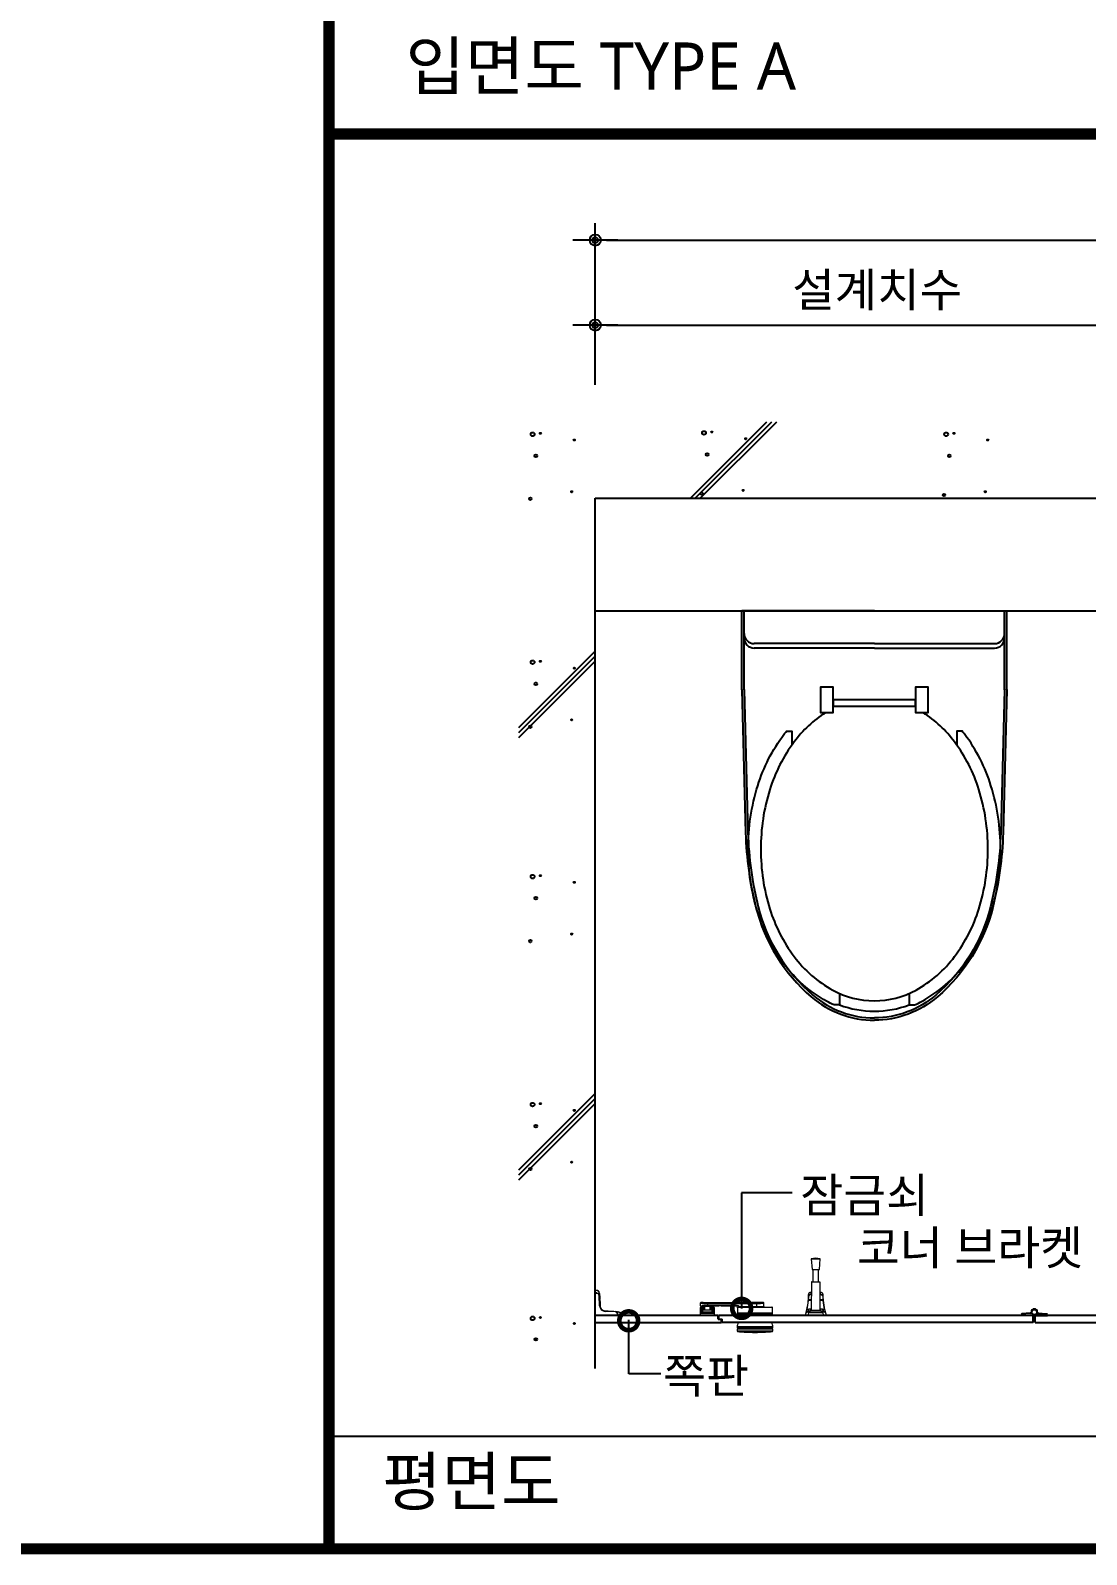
# Model space of a CAD drawing. Extents: x -256 to 8104, y -176 to 5714.
# Drawn here: x 2219 to 3156, y 2764 to 4116 of the extents above; entities that cross this region are included whole.
import ezdxf
from ezdxf.enums import TextEntityAlignment as Align

# ---------------------------------------------------------------- set-up
doc = ezdxf.new("R2010")
doc.units = 0
doc.header["$LTSCALE"] = 30
doc.layers.get('0').update_dxf_attribs({"linetype": 'CONTINUOUS'})
doc.layers.get('DEFPOINTS').update_dxf_attribs({"linetype": 'CONTINUOUS'})
for name, color, linetype in [('0_toilet', 6, 'CONTINUOUS'), ('DIM', 7, 'CONTINUOUS'), ('HAT', 8, 'CONTINUOUS'), ('TIT', 3, 'CONTINUOUS'), ('경첩', 4, 'CONTINUOUS'), ('문자', 3, 'CONTINUOUS'), ('부자재', 4, 'CONTINUOUS'), ('옷걸이', 4, 'CONTINUOUS'), ('잠금쇠(회전형)', 4, 'CONTINUOUS'), ('치수', 1, 'CONTINUOUS'), ('해치', 8, 'CONTINUOUS')]:
    doc.layers.add(name, color=color, linetype=linetype)
doc.styles.add('돋움', font='malgun.ttf')
doc.dimstyles.new('10', dxfattribs={"dimscale": 10, "dimtxt": 3, "dimasz": 1, "dimexe": 1.5, "dimexo": 2, "dimgap": 1, "dimtad": 1, "dimdec": 0, "dimlunit": 6, "dimtxsty": '돋움', "dimblk": 'DIMDOT', "dimcen": -1, "dimdle": 1.5, "dimclrt": 3, "dimazin": 3, "dimtfac": 1, "dimtdec": 0, "dimtix": 1, "dimtmove": 2, "dimatfit": 3, "dimldrblk": 'DIMDOT', "dimarcsym": 0})

# ---------------------------------------------------------------- blocks, each defined once
blk = doc.blocks.new('_DOTSMALL')
at = {"color": 0, "linetype": 'ByBlock', "const_width": 0.5}
blk.add_lwpolyline([(-0.0625, 0, 1), (0.0625, 0, 1)], format="xyb", close=True, dxfattribs=at)
blk = doc.blocks.new('A$C63EC304E')
at = {"layer": '치수', "color": 1, "xscale": 2.5, "yscale": 2.5, "zscale": 2.5, "rotation": 234.3098741996962}
blk.add_blockref('_DOTSMALL', (0.31, 0.31), dxfattribs=at)
blk = doc.blocks.new('A$C2BC9653E')
at = {"layer": '치수', "xscale": 0.3333333333333333, "yscale": 0.3333333333333333, "zscale": 0.3333333333333333}
blk.add_blockref('A$C63EC304E', (0, 0), dxfattribs=at)
blk = doc.blocks.new('A$C7FC71301')
at = {"layer": '치수', "rotation": 180}
blk.add_blockref('A$C2BC9653E', (0.208, 0.208), dxfattribs=at)
blk = doc.blocks.new('A$C4A20372B')
at = {"layer": '치수'}
blk.add_blockref('A$C7FC71301', (0, 0), dxfattribs=at)
blk = doc.blocks.new('A$C566469F5')
at = {"layer": '치수'}
blk.add_blockref('A$C4A20372B', (0, 0), dxfattribs=at)
blk = doc.blocks.new('A$C7E317CD4')
at = {"layer": '해치', "xscale": 2, "yscale": 2, "zscale": 2}
blk.add_blockref('A$C566469F5', (0, 0), dxfattribs=at)
blk = doc.blocks.new('A$C601D7F27')
at = {"layer": '치수'}
blk.add_blockref('A$C7E317CD4', (0, 0), dxfattribs=at)
blk = doc.blocks.new('A$C38802C08')
at = {"layer": '치수'}
blk.add_blockref('A$C601D7F27', (0, 0), dxfattribs=at)
blk = doc.blocks.new('DIMDOT')
at = {"linetype": 'Continuous'}
blk.add_line((-2, 0), (2, 0), dxfattribs=at)
for radius in [0.5, 0.25]:
    blk.add_circle((0, 0), radius, dxfattribs=at)
blk = doc.blocks.new('*D482')
at = {"layer": 'DEFPOINTS', "color": 0}
for p in [(178946.5, 9366.3), (177446.5, 9217.8), (178946.5, 9217.8)]:
    blk.add_point(p, dxfattribs=at)
at = {"layer": 'DIM', "color": 0, "lineweight": -2, "ltscale": 10}
for p, q in [((177446.5, 9237.8), (177446.5, 9381.3)), ((178946.5, 9237.8), (178946.5, 9381.3)), ((177456.5, 9366.3), (178936.5, 9366.3))]:
    blk.add_line(p, q, dxfattribs=at)
at = {"layer": 'DIM', "color": 0, "lineweight": -2, "xscale": 10, "yscale": 10, "zscale": 10, "rotation": 180}
blk.add_blockref('DIMDOT', (177446.5, 9366.3), dxfattribs=at)
at = {"layer": 'DIM', "color": 0, "lineweight": -2, "xscale": 10, "yscale": 10, "zscale": 10}
blk.add_blockref('DIMDOT', (178946.5, 9366.3), dxfattribs=at)
at = {"layer": 'DIM', "color": 3, "insert": (178196.5, 9395.9), "char_height": 30, "attachment_point": 5, "style": '돋움'}
blk.add_mtext('설계치수', dxfattribs=at)
blk = doc.blocks.new('*D484')
at = {"layer": 'DEFPOINTS', "color": 0}
for p in [(177946.5, 9290.9), (177446.5, 9217.8), (177946.5, 9217.8)]:
    blk.add_point(p, dxfattribs=at)
at = {"layer": 'DIM', "color": 0, "lineweight": -2, "ltscale": 10}
for p, q in [((177446.5, 9237.8), (177446.5, 9305.9)), ((177946.5, 9237.8), (177946.5, 9305.9)), ((177456.5, 9290.9), (177936.5, 9290.9))]:
    blk.add_line(p, q, dxfattribs=at)
at = {"layer": 'DIM', "color": 0, "lineweight": -2, "xscale": 10, "yscale": 10, "zscale": 10, "rotation": 180}
blk.add_blockref('DIMDOT', (177446.5, 9290.9), dxfattribs=at)
at = {"layer": 'DIM', "color": 0, "lineweight": -2, "xscale": 10, "yscale": 10, "zscale": 10}
blk.add_blockref('DIMDOT', (177946.5, 9290.9), dxfattribs=at)
at = {"layer": 'DIM', "color": 3, "insert": (177696.5, 9320.6), "char_height": 30, "attachment_point": 5, "style": '돋움'}
blk.add_mtext('설계치수', dxfattribs=at)
blk = doc.blocks.new('A$C10E41893')
at = {"layer": '부자재'}
for p, q in [((6.5, 0), (6.5, 196)), ((123.3, 196), (6.5, 196)), ((123.3, 192.5), (6.5, 192.5)), ((54.8, 0), (54.8, 177.5)), ((61.4, 0), (61.4, 177.5)), ((6.5, 0), (6.5, -196)), ((54.8, 0), (54.8, -177.5)), ((61.4, 0), (61.4, -177.5)), ((123.3, -192.5), (6.5, -192.5)), ((123.3, -196), (6.5, -196))]:
    blk.add_line(p, q, dxfattribs=at)
for points in [[(122.7, 196, -0.012538), (123.3, 196), (334.6, 190.3, -0.055395), (444.7, 175.1, -0.154276), (576.9, 93.3, -0.179504), (611.5, 0, -0.179504)], [(122.8, 192.5, -0.012538), (123.2, 192.5), (334.5, 186.8, -0.055395), (443.8, 171.7, -0.154276), (574.3, 91, -0.179504), (608, 0, -0.179504)], [(572, 51.4), (588.8, 51.4), (588.8, 59.6, 0.021185), (583.3, 70.7, 0.106084), (528.4, 133.7, 0.085733), (452.6, 172.4, 0.075373), (358.7, 186.6, 0.075373), (264.8, 172.4, 0.085733), (189, 133.7, 0.007337), (184.4, 130.1), (184.4, 122), (204.7, 122)], [(156.7, -72, 0.089162), (200.2, -118.7, 0.085733), (270.3, -154.5, 0.075373), (358.7, -167.9, 0.075373), (447.1, -154.5, 0.085733), (517.2, -118.7, 0.106084), (567, -61.6, 0.126931), (582.8, 0, 0.126931), (567, 61.6, 0.106084), (517.2, 118.7, 0.085733), (447.1, 154.5, 0.075373), (358.7, 167.9, 0.075373), (270.3, 154.5, 0.085733), (200.2, 118.7, 0.089162), (156.7, 72)], [(588.8, -51.4, 0.090214), (598.2, 0, 0.090214), (588.8, 51.4, 0.106084)], [(122.7, -196, 0.012538), (123.3, -196), (334.6, -190.3, 0.055395), (444.7, -175.1, 0.154276), (576.9, -93.3, 0.179504), (611.5, 0, 0.179504)], [(122.8, -192.5, 0.012538), (123.2, -192.5), (334.5, -186.8, 0.055395), (443.8, -171.7, 0.154276), (574.3, -91, 0.179504), (608, 0, 0.179504)], [(572, -51.4), (588.8, -51.4), (588.8, -59.6, -0.021185), (583.3, -70.7, -0.106084), (528.4, -133.7, -0.085733), (452.6, -172.4, -0.075373), (358.7, -186.6, -0.075373), (264.8, -172.4, -0.085733), (189, -133.7, -0.007337), (184.4, -130.1), (184.4, -122), (204.7, -122)]]:
    blk.add_lwpolyline(points, format="xyb", dxfattribs=at)
blk.add_lwpolyline([(138, -60.8), (119.3, -60.8), (119.3, -79.5), (156.7, -79.5), (156.7, -60.8), (138, -60.8), (147.3, -60.8), (147.3, 60.8), (138, 60.8), (156.7, 60.8), (156.7, 79.5), (119.3, 79.5), (119.3, 60.8), (138, 60.8), (138, -60.8), (119.3, -60.8)], dxfattribs=at)
for centre, start, end in [((39.8, 177.5), 0, 90), ((46.4, 177.5), 0, 90), ((39.8, -177.5), 270, 0), ((46.4, -177.5), 270, 0)]:
    blk.add_arc(centre, 15, start, end, dxfattribs=at)
blk = doc.blocks.new('EDGE_18', base_point=(174726.3, 5436.3))
for p, q in [((177446.5, 8365.6), (177446.5, 9137.4)), ((177446.5, 9137.4), (178946.5, 9137.4)), ((177446.5, 9037.4), (178946.5, 9037.4))]:
    blk.add_line(p, q)
at = {"color": 8}
blk.add_line((177210.4, 8305.6), (179173, 8305.6), dxfattribs=at)
at = {"color": 8, "const_width": 10}
for points in [[(177210.4, 8205.6), (177210.4, 10974.7)], [(177210.4, 9460.5), (180558.3, 9460.5)], [(174773.7, 8205.6), (180558.3, 8205.6)]]:
    blk.add_lwpolyline(points, dxfattribs=at)
at = {"layer": '0_toilet'}
for p, q in [((177555.4, 8412.4), (177446.5, 8412.4)), ((177555.4, 8409.4), (177555.4, 8412.4)), ((177555.4, 8409.4), (177559.1, 8409.4)), ((177835, 8412.4), (177556.1, 8412.4)), ((177556.1, 8409.4), (177556.1, 8412.4)), ((177558.4, 8406.4), (177558.4, 8409.4)), ((177559.1, 8406.4), (177559.1, 8409.4)), ((177835, 8406.4), (177835, 8412.4)), ((178060.4, 8412.4), (177836.5, 8412.4)), ((177836.5, 8406.4), (177836.5, 8412.4)), ((177446.5, 8406.4), (177558.4, 8406.4)), ((177835, 8406.4), (177559.1, 8406.4)), ((177836.5, 8406.4), (178063.4, 8406.4))]:
    blk.add_line(p, q, dxfattribs=at)
at = {"layer": '경첩', "color": 4, "linetype": 'Continuous', "lineweight": 15}
for p, q in [((177446.5, 8434.9), (177447.7, 8434.9)), ((177446.5, 8434.6), (177446.5, 8434.9)), ((177446.5, 8432.5), (177446.5, 8434.6)), ((177447.7, 8434.6), (177446.5, 8434.6)), ((177447.7, 8434.6), (177447.7, 8434.9)), ((177447.8, 8432.5), (177446.5, 8432.5)), ((177446.5, 8432.4), (177447.8, 8432.4)), ((177446.5, 8432.1), (177446.5, 8432.4)), ((177447.8, 8432.1), (177446.5, 8432.1)), ((177446.5, 8432.1), (177446.5, 8413.9)), ((177447.8, 8432.4), (177447.8, 8432.5)), ((177447.8, 8432.4), (177447.8, 8432.1)), ((177449.8, 8431.2), (177449.8, 8432.6)), ((177450.3, 8421.1), (177449.9, 8430.1)), ((177450, 8432.6), (177450.1, 8430.1)), ((177450.2, 8432.1), (177450, 8432)), ((177450.3, 8431.5), (177450.1, 8431.3)), ((177450.1, 8430.1), (177450.6, 8421.2)), ((177450.4, 8428.8), (177450.2, 8428.6)), ((177450.5, 8428.2), (177450.2, 8427.9)), ((177450.5, 8427.8), (177450.2, 8427.6)), ((177450.3, 8431.5), (177450.4, 8428.8)), ((177450.5, 8427.2), (177450.3, 8426.9)), ((177450.5, 8426.8), (177450.3, 8426.6)), ((177450.7, 8423.9), (177450.4, 8423.7)), ((177450.7, 8423.9), (177450.4, 8423.7)), ((177450.5, 8427.8), (177450.5, 8427.2)), ((177450.5, 8426.8), (177450.7, 8423.9)), ((177450.7, 8423.5), (177450.5, 8423.3)), ((177450.7, 8423.3), (177450.5, 8423)), ((177450.7, 8422.4), (177450.5, 8422.1)), ((177450.7, 8422.3), (177450.5, 8422)), ((177450.8, 8421.9), (177450.5, 8421.7)), ((177450.8, 8421.8), (177450.5, 8421.6)), ((177450.7, 8423.9), (177450.7, 8423.5)), ((177450.7, 8423.3), (177450.7, 8422.4)), ((177450.7, 8422.4), (177450.7, 8422.3)), ((177450.7, 8422.3), (177450.8, 8421.9)), ((177450.8, 8421.9), (177450.8, 8421.8)), ((177450.8, 8421.8), (177450.8, 8421.2)), ((177448, 8412.4), (177466.3, 8412.4)), ((177450.8, 8420.9), (177450.6, 8420.7)), ((177450.8, 8420.7), (177450.6, 8420.5)), ((177450.7, 8420.1), (177450.9, 8420.3)), ((177450.9, 8420.3), (177450.7, 8420.1)), ((177451.1, 8419.8), (177450.9, 8419.6)), ((177451.2, 8419.4), (177451.1, 8419.2)), ((177451.4, 8419.2), (177451.2, 8419)), ((177451.6, 8418.7), (177451.4, 8418.5)), ((177451.8, 8418.5), (177451.6, 8418.3)), ((177452.9, 8417.5), (177452.7, 8417.3)), ((177453.1, 8417.3), (177452.9, 8417.2)), ((177453.5, 8417.1), (177453.4, 8416.9)), ((177453.8, 8417), (177453.6, 8416.8)), ((177454.3, 8416.8), (177454.1, 8416.6)), ((177455.3, 8416.7), (177455.6, 8416.6)), ((177455.6, 8416.6), (177455.3, 8416.4)), ((177455.3, 8416.4), (177464.3, 8416)), ((177464.3, 8415.7), (177455.3, 8416.2)), ((177455.6, 8416.6), (177456.9, 8416.6)), ((177456.9, 8416.6), (177456.7, 8416.3)), ((177457.6, 8416.5), (177457.3, 8416.3)), ((177457.9, 8416.5), (177457.7, 8416.3)), ((177458.6, 8416.5), (177458.4, 8416.3)), ((177458.6, 8416.5), (177461.3, 8416.4)), ((177461.3, 8416.4), (177461.1, 8416.1)), ((177462, 8416.3), (177461.7, 8416.1)), ((177462.3, 8416.3), (177462.1, 8416.1)), ((177463, 8416.3), (177462.8, 8416.1)), ((177463, 8416.3), (177466.2, 8416.1)), ((177464.3, 8416), (177466.8, 8415.9)), ((177466.8, 8415.6), (177465.3, 8415.7)), ((177466.3, 8416.1), (177466.1, 8415.9)), ((177466.3, 8416.1), (177466.2, 8416.1)), ((177466.3, 8412.4), (177466.3, 8413.6)), ((177466.5, 8413.6), (177466.3, 8413.6)), ((177466.5, 8412.4), (177466.3, 8412.4)), ((177466.6, 8413.6), (177466.5, 8413.6)), ((177466.5, 8413.6), (177466.5, 8412.4)), ((177466.6, 8412.4), (177466.6, 8413.6)), ((177468.8, 8412.4), (177466.6, 8412.4)), ((177468.8, 8412.4), (177468.8, 8413.5)), ((177468.8, 8413.5), (177469, 8413.5)), ((177469, 8412.4), (177468.8, 8412.4)), ((177469, 8413.5), (177469, 8412.4))]:
    blk.add_line(p, q, dxfattribs=at)
at = {"layer": '경첩', "color": 4, "linetype": 'Continuous', "lineweight": 15, "flags": 128}
for points in [[(177449.8, 8432.6), (177449.8, 8432.6), (177449.9, 8432.6), (177449.9, 8432.6), (177449.9, 8432.6), (177450, 8432.6), (177450, 8432.6), (177450, 8432.6), (177450, 8432.6)], [(177450.1, 8430.1), (177450.1, 8430.1), (177450.1, 8430.1), (177450.1, 8430.1), (177450.1, 8430.1), (177450, 8430.1), (177450, 8430.1), (177449.9, 8430.1), (177449.9, 8430.1)], [(177450.3, 8432.1), (177450.3, 8432.1), (177450.3, 8432.1), (177450.2, 8432.1), (177450.2, 8432.1), (177450.2, 8432.1), (177450.2, 8432.1), (177450.2, 8432.1), (177450.2, 8432.1)], [(177450.3, 8432.1), (177450.3, 8431.9), (177450.3, 8431.8), (177450.3, 8431.7), (177450.3, 8431.5)], [(177450.6, 8421.2), (177450.5, 8421.2), (177450.5, 8421.2), (177450.5, 8421.2), (177450.5, 8421.2), (177450.4, 8421.2), (177450.4, 8421.2), (177450.3, 8421.2), (177450.3, 8421.1)], [(177450.4, 8428.8), (177450.4, 8428.7), (177450.5, 8428.6), (177450.5, 8428.5), (177450.5, 8428.4), (177450.5, 8428.3), (177450.5, 8428.2), (177450.5, 8428.2), (177450.5, 8428.2)], [(177450.7, 8423.9), (177450.7, 8423.9), (177450.7, 8423.9)], [(177450.7, 8423.5), (177450.7, 8423.4), (177450.7, 8423.4), (177450.7, 8423.3)], [(177450.8, 8420.9), (177450.8, 8420.7), (177450.8, 8420.7)], [(177450.9, 8420.3), (177450.9, 8420.3), (177450.9, 8420.3)], [(177455.3, 8416.4), (177455.3, 8416.4), (177455.3, 8416.4), (177455.3, 8416.4), (177455.3, 8416.3), (177455.3, 8416.3), (177455.3, 8416.2), (177455.3, 8416.2), (177455.3, 8416.2)], [(177456.9, 8416.6), (177457, 8416.6), (177457.2, 8416.6), (177457.3, 8416.6), (177457.4, 8416.6), (177457.5, 8416.6), (177457.5, 8416.5), (177457.6, 8416.5), (177457.6, 8416.5)], [(177457.9, 8416.5), (177457.9, 8416.5), (177458, 8416.5), (177458, 8416.5), (177458.1, 8416.5), (177458.2, 8416.5), (177458.3, 8416.5), (177458.5, 8416.5), (177458.6, 8416.5)], [(177461.3, 8416.4), (177461.4, 8416.4), (177461.5, 8416.4), (177461.6, 8416.4), (177461.7, 8416.3), (177461.8, 8416.3), (177461.9, 8416.3), (177461.9, 8416.3), (177462, 8416.3), (177462, 8416.3)], [(177462.3, 8416.3), (177462.3, 8416.3), (177462.4, 8416.3), (177462.4, 8416.3), (177462.5, 8416.3), (177462.6, 8416.3), (177462.7, 8416.3), (177462.9, 8416.3), (177463, 8416.3)], [(177464.3, 8416), (177464.3, 8416), (177464.3, 8416), (177464.3, 8415.9), (177464.3, 8415.9), (177464.3, 8415.9), (177464.3, 8415.8), (177464.3, 8415.8), (177464.3, 8415.7)], [(177466.8, 8415.6), (177466.8, 8415.7), (177466.8, 8415.7), (177466.8, 8415.8), (177466.8, 8415.8), (177466.8, 8415.8), (177466.8, 8415.8), (177466.8, 8415.9), (177466.8, 8415.9)]]:
    blk.add_lwpolyline(points, dxfattribs=at)
at = {"layer": '경첩', "color": 4, "linetype": 'Continuous', "lineweight": 15}
for centre, radius, start, end in [((177447.7, 8432.5), 2.35, 2.6983, 90), ((177447.7, 8432.5), 2.1, 2.6983, 90), ((177447.8, 8430), 2.35, 2.6983, 90), ((177447.8, 8430), 2.1, 2.6983, 90), ((177455.5, 8421.4), 5.25, 182.6983, 267.3017), ((177455.5, 8421.4), 5, 182.6983, 267.3017), ((177455.5, 8421.4), 4.75, 182.6983, 185.9088), ((177448, 8413.9), 1.5, 180, 270), ((177455.5, 8421.4), 4.75, 188.6056, 193.1623), ((177455.5, 8421.4), 4.75, 193.2431, 199.766), ((177455.5, 8421.4), 4.75, 199.766, 204.9948), ((177455.5, 8421.4), 4.75, 208.1736, 214.3849), ((177455.5, 8421.4), 4.75, 214.3855, 217.4388), ((177455.5, 8421.4), 4.75, 217.4392, 235.6151), ((177455.5, 8421.4), 4.75, 235.6142, 238.7009), ((177455.5, 8421.4), 4.75, 238.7002, 245.0052), ((177455.5, 8421.4), 4.75, 248.2494, 255.0002), ((177455.5, 8421.4), 4.75, 255, 267.3017), ((177464.2, 8413.6), 2.35, 0, 87.3017), ((177464.2, 8413.6), 2.1, 0, 87.3017), ((177466.7, 8413.5), 2.35, 0, 87.3017), ((177466.7, 8413.5), 2.1, 0, 87.3017)]:
    blk.add_arc(centre, radius, start, end, dxfattribs=at)
at = {"layer": '부자재'}
for p, q in [((177824.3, 8413.3), (177824.3, 8412.4)), ((177835, 8412.4), (177824.3, 8412.4)), ((177832.1, 8414.5), (177824.9, 8414)), ((177825.6, 8413.5), (177825.6, 8412.4)), ((177835.8, 8412.9), (177835.8, 8412.1)), ((177836, 8412.1), (177835.8, 8412.1)), ((177836, 8412.9), (177836, 8412.1)), ((177836.5, 8412.4), (177847.5, 8412.4)), ((177836.5, 8412.4), (177836.5, 8412.4)), ((177838.8, 8414.5), (177846.9, 8414)), ((177846.3, 8413.5), (177846.3, 8412.4)), ((177847.5, 8413.3), (177847.5, 8412.4))]:
    blk.add_line(p, q, dxfattribs=at)
at = {"layer": '부자재', "color": 1}
blk.add_circle((177835.9, 8415.6), 2.34, dxfattribs=at)
at = {"layer": '부자재'}
for centre, radius, start, end in [((177825, 8413.3), 0.7, 101.7765, 181.6712), ((177826.4, 8413.2), 0.884, 113.4077, 164.5497), ((177832, 8415.8), 1.29, 272.9231, 352.4724), ((177835.9, 8415.6), 2.62, 270, 180), ((177836.3, 8411.3), 1.65, 102.5267, 141.5475), ((177835.6, 8411.3), 1.65, 43.1003, 77.4733), ((177836, 8415.2), 2.86, 280.084, 345.9792), ((177839.8, 8415.8), 1.29, 187.5276, 267.0769), ((177845.4, 8413.2), 0.884, 15.4503, 67.3004), ((177846.8, 8413.3), 0.7, 358.3288, 78.2235)]:
    blk.add_arc(centre, radius, start, end, dxfattribs=at)
at = {"layer": '옷걸이', "lineweight": 15}
for p, q in [((177638, 8462.7), (177638.8, 8453.2)), ((177638, 8462.7), (177646, 8462.7)), ((177645.3, 8453.2), (177646, 8462.7)), ((177638.8, 8453.2), (177645.3, 8453.2)), ((177639.5, 8453.2), (177639.5, 8442.4)), ((177644.5, 8442.4), (177644.5, 8453.2)), ((177638.3, 8442.1), (177638.1, 8416.9)), ((177645.8, 8442.1), (177638.3, 8442.1)), ((177638.5, 8442.4), (177642, 8442.4)), ((177642, 8442.4), (177645.5, 8442.4)), ((177646, 8416.9), (177645.8, 8442.1)), ((177638.1, 8425.9), (177635.7, 8425.9)), ((177635.8, 8426.7), (177638.1, 8426.7)), ((177638.2, 8433), (177638.1, 8433)), ((177638.1, 8433), (177638.1, 8432.9)), ((177638.2, 8432.9), (177638.1, 8432.9)), ((177638.1, 8431.4), (177638.1, 8431)), ((177638.1, 8431.4), (177638.2, 8431.4)), ((177638.2, 8431), (177638.1, 8431)), ((177646, 8433), (177645.9, 8433)), ((177646, 8432.9), (177645.9, 8432.9)), ((177645.9, 8431.4), (177645.9, 8431)), ((177645.9, 8431.4), (177645.9, 8431.4)), ((177645.9, 8431), (177645.9, 8431)), ((177645.9, 8426.7), (177648.3, 8426.7)), ((177648.4, 8425.9), (177645.9, 8425.9)), ((177646, 8433), (177646, 8432.9)), ((177632.5, 8412.4), (177633.4, 8414.9)), ((177634.9, 8412.4), (177632.5, 8412.4)), ((177633.4, 8414.9), (177633.4, 8415)), ((177633.4, 8414.9), (177633.4, 8414.9)), ((177634.4, 8415.7), (177634.2, 8415.7)), ((177635.8, 8417.8), (177634.3, 8417.8)), ((177635.8, 8417.8), (177634.3, 8417.8)), ((177634.3, 8415.6), (177634.3, 8415.6)), ((177649.7, 8415.6), (177634.3, 8415.6)), ((177635.7, 8414.9), (177634.9, 8412.4)), ((177649.1, 8412.4), (177634.9, 8412.4)), ((177635.7, 8417.2), (177635.8, 8417.8)), ((177635.7, 8414.9), (177635.7, 8415.6)), ((177635.7, 8415.6), (177648.3, 8415.6)), ((177648.3, 8414.9), (177635.7, 8414.9)), ((177646.8, 8416.9), (177637.2, 8416.9)), ((177649.7, 8417.8), (177648.3, 8417.8)), ((177648.3, 8417.8), (177648.3, 8417.2)), ((177649.7, 8417.8), (177648.3, 8417.8)), ((177648.3, 8414.9), (177648.3, 8415.6)), ((177649.1, 8412.4), (177648.3, 8414.9)), ((177651.5, 8412.4), (177649.1, 8412.4)), ((177649.8, 8415.7), (177649.7, 8415.7)), ((177649.7, 8415.6), (177649.7, 8415.6)), ((177649.8, 8415.7), (177649.8, 8415.7)), ((177650.7, 8415), (177650.7, 8414.9)), ((177650.7, 8414.9), (177651.5, 8412.4)), ((177650.7, 8414.9), (177650.7, 8414.9))]:
    blk.add_line(p, q, dxfattribs=at)
at = {"layer": '옷걸이', "lineweight": 15, "flags": 128}
for points in [[(177635.4, 8425.9), (177635.4, 8425.9), (177635.5, 8425.9), (177635.5, 8425.9), (177635.5, 8425.9), (177635.5, 8425.9), (177635.6, 8425.9), (177635.6, 8425.9), (177635.7, 8425.9)], [(177638.1, 8433), (177638, 8433), (177637.7, 8433), (177637.4, 8432.9), (177637.1, 8432.9), (177636.8, 8432.8), (177636.5, 8432.6), (177636.2, 8432.5), (177636, 8432.3), (177635.9, 8432.1), (177635.7, 8431.9), (177635.6, 8431.6), (177635.6, 8431.4), (177635.6, 8431.4)], [(177638.1, 8432.9), (177637.7, 8432.9), (177637.3, 8432.8), (177636.9, 8432.7), (177636.5, 8432.6), (177636.2, 8432.4), (177636, 8432.2), (177635.8, 8431.9), (177635.7, 8431.7), (177635.6, 8431.3), (177635.6, 8431.3)], [(177635.6, 8429.8), (177635.6, 8430.1), (177635.7, 8430.3), (177635.9, 8430.6), (177636.2, 8430.8), (177636.5, 8431), (177636.8, 8431.1), (177637.2, 8431.3), (177637.6, 8431.3), (177638.1, 8431.4)], [(177638.1, 8431), (177637.6, 8431), (177637.3, 8430.9), (177636.9, 8430.8), (177636.6, 8430.7), (177636.4, 8430.5), (177636.1, 8430.3), (177636, 8430.1), (177635.9, 8429.8), (177635.9, 8429.6)], [(177645.9, 8431.4), (177646.4, 8431.4), (177646.8, 8431.3), (177647.2, 8431.2), (177647.5, 8431), (177647.8, 8430.8), (177648.1, 8430.6), (177648.3, 8430.4), (177648.4, 8430.1), (177648.4, 8429.8)], [(177648.2, 8429.6), (177648.1, 8429.9), (177648, 8430.1), (177647.8, 8430.4), (177647.6, 8430.5), (177647.3, 8430.7), (177647, 8430.9), (177646.7, 8431), (177646.3, 8431), (177645.9, 8431)], [(177648.4, 8431.3), (177648.5, 8431.3), (177648.4, 8431.5), (177648.4, 8431.8), (177648.3, 8432), (177648.1, 8432.2), (177647.9, 8432.4), (177647.7, 8432.5), (177647.4, 8432.7), (177647.2, 8432.8), (177646.9, 8432.9), (177646.5, 8433), (177646.2, 8433), (177646, 8433)], [(177648.5, 8431.3), (177648.4, 8431.6), (177648.3, 8431.8), (177648.2, 8432.1), (177647.9, 8432.3), (177647.6, 8432.5), (177647.3, 8432.7), (177646.9, 8432.8), (177646.5, 8432.9), (177646, 8432.9), (177646, 8432.9)], [(177648.6, 8425.9), (177648.6, 8425.9), (177648.6, 8425.9), (177648.6, 8425.9), (177648.5, 8425.9), (177648.5, 8425.9), (177648.5, 8425.9), (177648.4, 8425.9), (177648.4, 8425.9)], [(177634.1, 8417.6), (177634.1, 8417.6), (177634.1, 8417.6)], [(177634.3, 8415.7), (177634.2, 8415.7), (177634.2, 8415.7)], [(177634.3, 8417.8), (177634.3, 8417.8), (177634.3, 8417.8)], [(177634.4, 8415.7), (177634.3, 8415.7), (177634.3, 8415.6)], [(177634.3, 8415.7), (177634.3, 8415.7), (177634.4, 8415.7)], [(177636.5, 8415.7), (177636.1, 8415.7), (177635.9, 8415.7), (177635.8, 8415.7), (177635.9, 8415.8), (177636.2, 8415.8), (177636.3, 8415.8)], [(177638.1, 8418.2), (177637.5, 8418.1), (177636.2, 8418.1)], [(177647.8, 8418.1), (177646.3, 8418.2), (177646, 8418.2)], [(177647.8, 8415.8), (177648, 8415.8), (177648.2, 8415.8), (177648.2, 8415.7), (177648.1, 8415.7), (177647.7, 8415.7), (177647.3, 8415.7)], [(177649.7, 8415.6), (177649.7, 8415.7), (177649.7, 8415.7)], [(177649.8, 8415.7), (177649.7, 8415.7), (177649.7, 8415.7)]]:
    blk.add_lwpolyline(points, dxfattribs=at)
at = {"layer": '옷걸이', "lineweight": 15}
for centre, radius, start, end in [((177642, 8452.4), 11, 68.7607, 111.2393), ((177638.5, 8442.1), 0.25, 90, 179.5), ((177645.5, 8442.1), 0.25, 0.5, 90), ((177582.8, 8430.1), 52.8, 346.2317, 355.4136), ((177582.8, 8430.1), 53, 346.5097, 355.4136), ((177582.8, 8430.1), 52.8, 355.4136, 356.451), ((177582.8, 8430.1), 52.8, 356.4511, 359.6096), ((177635.7, 8426.9), 0.23, 185.4574, 275.1888), ((177582.8, 8430.1), 52.8, 359.6096, 1.2369), ((177635.8, 8429.8), 0.227, 188.2087, 276.392), ((177601.8, 8429.3), 34.1, 354.2736, 355.5668), ((177582.8, 8430), 53, 356.4511, 359.6096), ((177582.8, 8431.8), 55.3, 359.6189, 1.2073), ((177701.2, 8431.8), 55.3, 178.7927, 180.3811), ((177648.2, 8429.8), 0.227, 263.608, 351.7913), ((177701.2, 8430), 53, 180.3904, 183.5489), ((177648.3, 8426.9), 0.23, 264.8112, 354.5426), ((177682.3, 8429.3), 34.1, 184.4333, 185.7264), ((177701.2, 8430.1), 52.8, 178.7631, 180.3904), ((177701.2, 8430.1), 52.8, 180.3904, 183.5489), ((177701.2, 8430.1), 53, 184.5864, 193.4903), ((177701.2, 8430.1), 52.8, 183.5489, 184.5865), ((177701.2, 8430.1), 52.8, 184.5864, 193.7683), ((177584.1, 8429.8), 51.5, 343.2376, 346.2577), ((177634.5, 8414.6), 1.17, 101.397, 160.6752), ((177634.3, 8414.6), 1, 89.9937, 161.8081), ((177584.5, 8430), 51.3, 343.5226, 346.2377), ((177634.3, 8417.5), 0.25, 90.2728, 166.2395), ((177634.3, 8417.5), 0.247, 89.2585, 165.9158), ((177633.9, 8417.5), 1.81, 282.0607, 352.5143), ((177633.8, 8417.9), 2.24, 284.8265, 3.5932), ((177636.1, 8417.7), 0.376, 79.9393, 150.5456), ((177636, 8417.8), 0.248, 89.5881, 179.723), ((177636.2, 8417.8), 0.307, 84.7786, 118.9817), ((177635.9, 8417.2), 1.43, 284.1057, 346.9245), ((177642.2, 8816.8), 401.1, 269.1968, 270.7316), ((177648.2, 8417.2), 1.44, 193.1186, 255.9655), ((177647.9, 8417.8), 0.271, 58.6344, 97.6053), ((177647.9, 8417.7), 0.4, 32.0092, 97.8083), ((177650.3, 8417.9), 2.24, 176.3909, 255.1894), ((177648, 8417.8), 0.248, 0.277, 90.4119), ((177650.1, 8417.5), 1.8, 186.7864, 258.2605), ((177649.7, 8417.5), 0.25, 13.7617, 89.4531), ((177649.7, 8417.5), 0.247, 14.0842, 90.7415), ((177699.4, 8429.9), 51.2, 193.7584, 196.469), ((177649.7, 8414.6), 1, 18.1919, 90.0063), ((177649.6, 8414.6), 1.16, 19.2937, 79.3942), ((177700.2, 8429.9), 51.7, 193.7493, 196.7564)]:
    blk.add_arc(centre, radius, start, end, dxfattribs=at)
at = {"layer": '잠금쇠(회전형)', "linetype": 'Continuous', "lineweight": 15}
for p, q in [((177539.6, 8423.5), (177539.6, 8421)), ((177539.6, 8421), (177542.9, 8421)), ((177542, 8424), (177540.1, 8424)), ((177542.9, 8421), (177542.9, 8421)), ((177568.4, 8423.8), (177545.9, 8423.8)), ((177568.4, 8423.8), (177545.9, 8423.8)), ((177545.9, 8423.8), (177545.9, 8423.8)), ((177545.9, 8423.5), (177589.9, 8423.5)), ((177545.9, 8423), (177545.9, 8423.5)), ((177545.9, 8423), (177545.9, 8421.5)), ((177589.9, 8423), (177545.9, 8423)), ((177572.4, 8421.5), (177545.9, 8421.5)), ((177548.9, 8421), (177556.2, 8421)), ((177558.1, 8421), (177571.1, 8421)), ((177568.4, 8423.8), (177568.4, 8423.8)), ((177571.1, 8421), (177571.1, 8421)), ((177595.6, 8424), (177572.3, 8424)), ((177589.9, 8423.5), (177589.9, 8423)), ((177589.9, 8420.5), (177589.9, 8423)), ((177596.1, 8420.5), (177596.1, 8423.5)), ((177539.6, 8419.4), (177539.6, 8412.4)), ((177540, 8419.4), (177539.6, 8419.4)), ((177539.6, 8412.4), (177552.1, 8412.4)), ((177540, 8414.4), (177540, 8419.4)), ((177540, 8419.4), (177540.5, 8419.4)), ((177551.7, 8414.4), (177540, 8414.4)), ((177540.1, 8419.9), (177540.5, 8419.9)), ((177540.5, 8419.4), (177540.5, 8419.9)), ((177540.5, 8419.9), (177542.4, 8419.9)), ((177540.5, 8419.4), (177540.5, 8414.8)), ((177542.4, 8419.4), (177540.5, 8419.4)), ((177540.5, 8414.8), (177540.6, 8414.9)), ((177540.6, 8418.9), (177542.4, 8418.9)), ((177540.6, 8414.9), (177540.6, 8418.9)), ((177541.1, 8418.4), (177540.6, 8418.9)), ((177540.6, 8414.9), (177540.7, 8414.9)), ((177540.7, 8414.9), (177551.1, 8414.9)), ((177541.1, 8418.4), (177541.1, 8414.9)), ((177542.4, 8418.4), (177541.1, 8418.4)), ((177541.6, 8417.4), (177541.6, 8415.9)), ((177548.8, 8417.4), (177541.6, 8417.4)), ((177541.6, 8415.9), (177548.8, 8415.9)), ((177541.9, 8417.6), (177548.6, 8417.6)), ((177548.6, 8415.6), (177541.9, 8415.6)), ((177542.4, 8419.4), (177542.4, 8419.9)), ((177542.4, 8419.9), (177543.4, 8419.9)), ((177542.4, 8418.9), (177542.4, 8419.4)), ((177542.9, 8419.4), (177542.4, 8419.4)), ((177542.4, 8418.9), (177542.4, 8418.4)), ((177542.4, 8418.9), (177542.9, 8418.9)), ((177543.4, 8418.4), (177542.4, 8418.4)), ((177542.9, 8419.4), (177542.9, 8418.9)), ((177543.4, 8419.4), (177542.9, 8419.4)), ((177542.9, 8418.9), (177543.4, 8418.9)), ((177543.4, 8420.5), (177543.4, 8417.6)), ((177548.4, 8417.6), (177548.4, 8420.5)), ((177548.4, 8419.9), (177549.4, 8419.9)), ((177548.9, 8419.4), (177548.4, 8419.4)), ((177548.4, 8418.9), (177548.9, 8418.9)), ((177549.4, 8418.4), (177548.4, 8418.4)), ((177548.6, 8417.6), (177549.9, 8417.6)), ((177549.9, 8415.6), (177548.6, 8415.6)), ((177550.1, 8417.4), (177548.8, 8417.4)), ((177548.8, 8415.9), (177550.1, 8415.9)), ((177549.4, 8419.4), (177548.9, 8419.4)), ((177548.9, 8418.9), (177548.9, 8419.4)), ((177548.9, 8418.9), (177549.4, 8418.9)), ((177549.4, 8419.9), (177549.4, 8419.4)), ((177549.4, 8419.9), (177551.3, 8419.9)), ((177551.3, 8419.4), (177549.4, 8419.4)), ((177549.4, 8419.4), (177549.4, 8418.9)), ((177549.4, 8418.9), (177551.1, 8418.9)), ((177549.4, 8418.9), (177549.4, 8418.4)), ((177550.6, 8418.4), (177549.4, 8418.4)), ((177550.1, 8415.9), (177550.1, 8417.4)), ((177551.1, 8418.9), (177550.6, 8418.4)), ((177550.6, 8414.9), (177550.6, 8418.4)), ((177551.1, 8418.9), (177551.1, 8414.9)), ((177551.1, 8414.9), (177551.1, 8414.9)), ((177551.1, 8414.9), (177551.3, 8414.8)), ((177551.3, 8419.9), (177551.3, 8419.4)), ((177551.3, 8419.9), (177551.6, 8419.9)), ((177551.3, 8414.8), (177551.3, 8419.4)), ((177551.3, 8419.4), (177551.7, 8419.4)), ((177551.7, 8419.4), (177551.7, 8414.4)), ((177552.1, 8419.4), (177551.7, 8419.4)), ((177552.1, 8412.4), (177552.1, 8419.4)), ((177572.6, 8419.4), (177572.6, 8414.5)), ((177603.6, 8414.5), (177572.6, 8414.5)), ((177572.6, 8414.4), (177572.6, 8412.6)), ((177572.6, 8414.4), (177603.6, 8414.4)), ((177572.6, 8412.6), (177603.6, 8412.6)), ((177603.4, 8412.4), (177572.9, 8412.4)), ((177574, 8420), (177574, 8420.2)), ((177603.6, 8419.5), (177574.1, 8419.5)), ((177574.8, 8420), (177574.8, 8420.5)), ((177574.8, 8420.5), (177589.9, 8420.5)), ((177574.8, 8420), (177603.1, 8420)), ((177580.4, 8414.5), (177580.4, 8414.4)), ((177589.9, 8420), (177589.9, 8420.5)), ((177589.9, 8420.5), (177596.1, 8420.5)), ((177595.9, 8414.4), (177595.9, 8414.5)), ((177600.5, 8414.4), (177600.5, 8414.5)), ((177602.6, 8414.4), (177602.6, 8414.5)), ((177602.6, 8414.4), (177602.6, 8414.5)), ((177603.6, 8414.5), (177603.6, 8419.5)), ((177603.6, 8412.6), (177603.6, 8414.4)), ((177572.4, 8402.4), (177572.4, 8401.4)), ((177603.9, 8402.4), (177572.4, 8402.4)), ((177603.9, 8401.4), (177572.4, 8401.4)), ((177572.4, 8400.4), (177572.4, 8398.8)), ((177603.9, 8400.4), (177572.4, 8400.4)), ((177572.4, 8398.8), (177588.1, 8398.8)), ((177588.1, 8398.3), (177572.8, 8398.3)), ((177603.4, 8400.9), (177572.9, 8400.9)), ((177603.4, 8400.9), (177572.9, 8400.9)), ((177603.2, 8406.3), (177573.1, 8406.3)), ((177573.3, 8406.4), (177588.1, 8406.4)), ((177576, 8398.1), (177600.3, 8398.1)), ((177576, 8398.1), (177588.1, 8398.1)), ((177600, 8398), (177576.3, 8398)), ((177582.5, 8397.9), (177582.6, 8397.9)), ((177582.6, 8397.9), (177593.7, 8397.9)), ((177585.4, 8397.8), (177585.4, 8397.9)), ((177586, 8397.6), (177590.3, 8397.6)), ((177586, 8397.6), (177590.3, 8397.6)), ((177586.3, 8397.9), (177586.3, 8397.8)), ((177586.3, 8397.8), (177590, 8397.8)), ((177589.9, 8397.6), (177586.4, 8397.6)), ((177588.1, 8406.4), (177603, 8406.4)), ((177588.1, 8398.8), (177603.9, 8398.8)), ((177603.4, 8398.3), (177588.1, 8398.3)), ((177588.1, 8398.1), (177600.3, 8398.1)), ((177590, 8397.8), (177590, 8397.9)), ((177590.9, 8397.9), (177590.9, 8397.8)), ((177593.7, 8397.9), (177593.9, 8397.9)), ((177603.9, 8401.4), (177603.9, 8402.4)), ((177603.9, 8398.8), (177603.9, 8400.4))]:
    blk.add_line(p, q, dxfattribs=at)
at = {"layer": '잠금쇠(회전형)', "linetype": 'Continuous', "lineweight": 15, "flags": 128}
for points in [[(177545.9, 8423.8), (177545.2, 8423.8), (177544.6, 8423.8), (177544, 8423.8), (177543.4, 8423.9), (177543, 8423.9), (177542.6, 8423.9), (177542.3, 8423.9), (177542.1, 8424), (177542, 8424), (177542, 8424)], [(177582.5, 8397.8), (177582.3, 8397.8), (177582.2, 8397.9), (177582.2, 8397.9), (177582.4, 8397.9), (177582.5, 8397.9)], [(177586.4, 8397.6), (177586.4, 8397.6), (177586.4, 8397.7), (177586.4, 8397.7), (177586.4, 8397.7), (177586.3, 8397.7), (177586.3, 8397.7), (177586.3, 8397.7), (177586.3, 8397.8)], [(177589.9, 8397.6), (177589.9, 8397.6), (177589.9, 8397.7), (177589.9, 8397.7), (177589.9, 8397.7), (177589.9, 8397.7), (177590, 8397.7), (177590, 8397.7), (177590, 8397.8)], [(177593.9, 8397.9), (177594, 8397.9), (177594.1, 8397.9), (177594.1, 8397.9), (177594, 8397.8), (177593.8, 8397.8)]]:
    blk.add_lwpolyline(points, dxfattribs=at)
at = {"layer": '잠금쇠(회전형)', "linetype": 'Continuous', "lineweight": 15}
for centre, radius, start, end in [((177540.1, 8423.5), 0.5, 90, 180), ((177545.9, 8469.4), 46.4, 262.2082, 269.9516), ((177545.9, 8381.5), 39.9, 90.0704, 99.0775), ((177545.9, 8462.4), 38.9, 261.4299, 269.9411), ((177545.9, 8380.7), 40.4, 85.7371, 94.238), ((177542.9, 8420.5), 0.5, 0.4364, 88.0475), ((177548.9, 8420.5), 0.5, 89.9688, 179.9724), ((177557.1, 8381.7), 39.3, 88.5426, 91.4397), ((177568.4, 8463.4), 39.6, 270.014, 275.6703), ((177563.6, 8442), 22.3, 289.4853, 292.988), ((177571.1, 8419.4), 1.56, 359.595, 89.9503), ((177572.4, 8419.9), 1.54, 8.6008, 92.9035), ((177589.9, 8462.3), 38.8, 270.0516, 278.5774), ((177589.9, 8469.4), 46.3, 270.0429, 277.7974), ((177595.6, 8423.5), 0.5, 0, 90), ((177540.1, 8419.4), 0.5, 90, 180), ((177540.5, 8419.4), 0.485, 91.9622, 181.8362), ((177540.8, 8414.1), 0.816, 110.8265, 158.264), ((177541.9, 8417.4), 0.25, 90, 180), ((177541.9, 8415.9), 0.25, 180, 270), ((177542.4, 8419.4), 0.5, 0, 90), ((177542.4, 8418.9), 0.5, 270, 0), ((177545.9, 8392.9), 27.7, 84.8219, 95.1479), ((177549.4, 8419.4), 0.5, 90, 180), ((177549.4, 8418.9), 0.5, 180, 270), ((177549.9, 8417.4), 0.25, 0, 90), ((177549.9, 8415.9), 0.25, 270, 0), ((177551.3, 8419.4), 0.485, 358.1638, 88.0378), ((177551, 8414.1), 0.816, 21.736, 69.1735), ((177551.6, 8419.4), 0.5, 0, 90), ((177572.9, 8412.6), 0.25, 180, 270), ((177594.6, 8371.7), 52.5, 113.1385, 114.7084), ((177574.7, 8419.3), 1.18, 89.4884, 132.259), ((177575.7, 8420.1), 1.69, 184.5827, 202.3275), ((177574.7, 8419.4), 0.588, 82.6337, 171.8516), ((177596.6, 8420.5), 0.5, 180, 270), ((177603.1, 8419.5), 0.5, 0, 90), ((177603.4, 8412.6), 0.25, 270, 0), ((177583.4, 8402.4), 11, 159.2996, 180), ((177572.4, 8400.9), 0.5, 0, 90), ((177572.4, 8400.9), 0.5, 270, 0), ((177572.9, 8398.8), 0.5, 180, 264.5584), ((177588.1, 8558.9), 161.3, 264.5584, 265.686), ((177573.3, 8406.2), 0.15, 90, 159.2996), ((177576, 8398.2), 0.125, 265.686, 270), ((177576.3, 8398.2), 0.125, 235.4626, 265.7969), ((177588.1, 8559.1), 161.5, 265.7969, 269.2276), ((177582.4, 8396.1), 1.78, 88.6382, 96.0273), ((177588.4, 8478.5), 80.9, 265.7789, 267.8287), ((177588.5, 8478.6), 80.8, 266.5383, 267.829), ((177585.3, 8397.8), 0.114, 281.5317, 6.6087), ((177586.3, 8420.3), 22.6, 267.7351, 270.0014), ((177586.4, 8428.4), 30.7, 268.0585, 270.0013), ((177589.9, 8428.1), 30.5, 269.9897, 271.9505), ((177590, 8420.1), 22.4, 269.9881, 272.2754), ((177588.1, 8559.1), 161.5, 270.7724, 274.2031), ((177591, 8397.8), 0.114, 173.3913, 258.4683), ((177587.8, 8478.6), 80.8, 272.171, 273.4617), ((177587.9, 8478.5), 80.9, 272.1713, 274.2211), ((177593.8, 8397.9), 0.0882, 204.5731, 265.3621), ((177593.9, 8396.7), 1.13, 83.0858, 90.7191), ((177600, 8398.2), 0.125, 274.2031, 304.5374), ((177588.1, 8558.9), 161.3, 274.314, 275.4416), ((177600.3, 8398.2), 0.125, 270, 274.314), ((177603, 8406.2), 0.15, 20.7004, 90), ((177592.9, 8402.4), 11, 0, 20.7004), ((177603.9, 8400.9), 0.5, 90, 180), ((177603.9, 8400.9), 0.5, 180, 270), ((177603.4, 8398.8), 0.5, 275.4416, 0)]:
    blk.add_arc(centre, radius, start, end, dxfattribs=at)
at = {"layer": '치수'}
for p, q in [((177621.2, 8521.2), (177576.3, 8521.2)), ((177576.3, 8521.2), (177576.3, 8418.8)), ((177476.1, 8360.9), (177476.1, 8408.8)), ((177504.6, 8360.9), (177476.1, 8360.9))]:
    blk.add_line(p, q, dxfattribs=at)
at = {"layer": '해치'}
for p, q in [((177530.8, 9137.4), (177598.5, 9205.1)), ((177539.6, 9137.4), (177607.4, 9205.1)), ((177378.8, 8933.9), (177446.5, 9001.7)), ((177378.8, 8925.1), (177446.5, 8992.9)), ((177378.8, 8541.6), (177446.5, 8609.4)), ((177378.8, 8532.8), (177446.5, 8600.6))]:
    blk.add_line(p, q, dxfattribs=at)
at = {"layer": '해치', "color": 2}
for p, q in [((177535.2, 9137.4), (177603, 9205.1)), ((177378.8, 8929.5), (177446.5, 8997.3)), ((177378.8, 8537.2), (177446.5, 8605))]:
    blk.add_line(p, q, dxfattribs=at)
at = {"layer": '해치'}
for centre, radius in [((177390.9, 9194.1), 1.68), ((177397.8, 9194.9), 0.56), ((177542.9, 9195.3), 1.68), ((177549.9, 9196.1), 0.56), ((177757.7, 9194.1), 1.68), ((177764.6, 9194.9), 0.56), ((177427.8, 9189), 0.56), ((177579.9, 9190.1), 0.56), ((177794.6, 9189), 0.56), ((177393.7, 9175), 1.12), ((177545.7, 9176.2), 1.12), ((177760.5, 9175), 1.12), ((177388.9, 9136.9), 1.12), ((177425.6, 9143.1), 0.559), ((177540.9, 9141.5), 1.12), ((177577.6, 9144.3), 0.559), ((177755.7, 9140.2), 1.12), ((177792.4, 9143.1), 0.559), ((177390.9, 8991.9), 1.68), ((177397.8, 8992.7), 0.56), ((177427.8, 8986.7), 0.56), ((177393.7, 8972.7), 1.12), ((177388.9, 8934.7), 1.12), ((177425.6, 8940.8), 0.559), ((177390.9, 8801.8), 1.68), ((177397.8, 8802.6), 0.56), ((177427.8, 8796.7), 0.56), ((177393.7, 8782.7), 1.12), ((177388.9, 8744.6), 1.12), ((177425.6, 8750.8), 0.559), ((177390.9, 8599.6), 1.68), ((177397.8, 8600.4), 0.56), ((177427.8, 8594.4), 0.56), ((177393.7, 8580.4), 1.12), ((177388.9, 8542.4), 1.12), ((177425.6, 8548.5), 0.559), ((177390.9, 8410), 1.68), ((177397.8, 8410.8), 0.56), ((177427.8, 8405.4), 0.56), ((177393.7, 8391.4), 1.12)]:
    blk.add_circle(centre, radius, dxfattribs=at)
at = {"layer": 'HAT', "xscale": 0.6000000000003638, "yscale": 0.6000000000003638, "zscale": 0.6000000000003638, "rotation": 270}
blk.add_blockref('A$C10E41893', (177694, 9041.3), dxfattribs=at)
at = {"layer": '해치', "xscale": -20, "yscale": 20, "zscale": 20, "rotation": 89.99999999999997}
for p in [(177480.3, 8412), (177580.5, 8423)]:
    blk.add_blockref('A$C38802C08', p, dxfattribs=at)
at = {"layer": 'TIT', "style": '돋움'}
for s, p in [('입면도 TYPE A', (177624.6, 9499.6)), ('평면도', (177415.6, 8244.3))]:
    blk.add_text(s, height=42, dxfattribs=at).set_placement(p, align=Align.RIGHT)
at = {"layer": '문자', "style": '돋움'}
for s, p in [('잠금쇠', (177685.4, 8519.5)), ('코너 브라켓', (177778.8, 8473)), ('쪽판', (177544.7, 8359.2))]:
    blk.add_text(s, height=30.34, dxfattribs=at).set_placement(p, align=Align.MIDDLE)
at = {"layer": 'DIM', "ltscale": 10}
for base, p2, picture, middle in [((178946.5, 9366.3), (178946.5, 9217.8), '*D482', (178196.5, 9395.9)), ((177946.5, 9290.9), (177946.5, 9217.8), '*D484', (177696.5, 9320.6))]:
    dim = blk.add_linear_dim(base=base, p1=(177446.5, 9217.8), p2=p2, text='설계치수', dimstyle='10', override={"dimtxsty": '돋움'}, dxfattribs=at)
    dim.commit()
    dim.dimension.update_dxf_attribs({"geometry": picture, "text_midpoint": middle})

msp = doc.modelspace()

# ---------------------------------------------------------------- block references
msp.add_blockref('EDGE_18', (0, 0))

doc.saveas('drawing.dxf')
